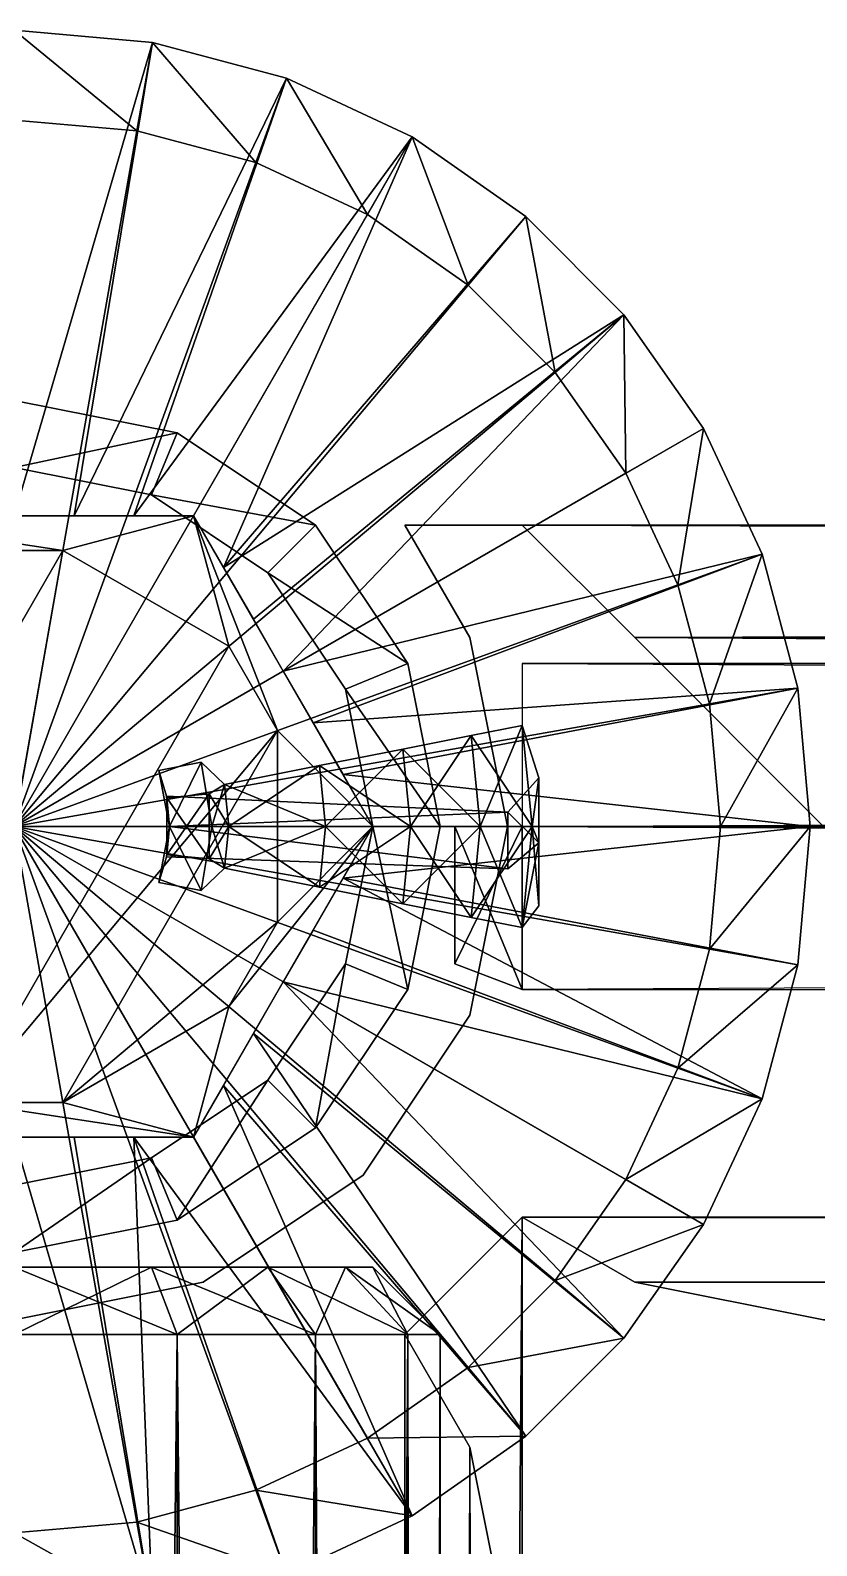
# Model space of a CAD drawing. Header units: centimetres. Extents: x -66.3 to 12.3, y -19.3 to 19.3.
# Drawn here: x -64.481 to -62.727, y 15.896 to 19.275 of the extents above; entities that cross this region are included whole.
import ezdxf

# ---------------------------------------------------------------- set-up
doc = ezdxf.new("R2010")
doc.units = ezdxf.units.CM
for name, color, linetype, true_color in [('chrom', 9, 'Continuous', 0xbebebe), ('plastik schwarz', 250, 'Continuous', 0x282828), ('reinweiss', 254, 'Continuous', 0xdddddd)]:
    doc.layers.add(name, color=color, linetype=linetype, true_color=true_color)

# ---------------------------------------------------------------- blocks, each defined once
blk = doc.blocks.new('GeometrySelector_19HIY996')
at = {"layer": 'plastik schwarz'}
for points in [[(0, 0.69282, 1.1), (0, 1.775, 0.6000000000000001), (-0.308226, 1.74803, 0.6000000000000001)], [(0, 1.775, 0.2), (0, 1.575), (-0.308226, 1.74803, 0.2)], [(-0.607086, 1.66795, 0.6000000000000001), (-0.266667, 0.69282, 1.1), (-0.308226, 1.74803, 0.6000000000000001)], [(-0.308226, 1.74803, 0.2), (-0.273496, 1.55107), (-0.607086, 1.66795, 0.2)], [(0, 0.69282, 1.1), (-0.308226, 1.74803, 0.6000000000000001), (-0.133333, 0.69282, 1.1)], [(-0.266667, 0.69282, 1.1), (-0.133333, 0.69282, 1.1), (-0.308226, 1.74803, 0.6000000000000001)], [(0, 1.575), (-0.273496, 1.55107), (-0.308226, 1.74803, 0.2)], [(-0.266667, 0.69282, 1.1), (-0.607086, 1.66795, 0.6000000000000001), (-0.8875, 1.5372, 0.6000000000000001)], [(-0.607086, 1.66795, 0.2), (-0.538682, 1.48002), (-0.8875, 1.5372, 0.2)], [(-0.607086, 1.66795, 0.6000000000000001), (-0.607086, 1.66795, 0.2), (-0.8875, 1.5372, 0.2)], [(-0.607086, 1.66795, 0.6000000000000001), (-0.8875, 1.5372, 0.2), (-0.8875, 1.5372, 0.6000000000000001)], [(-0.273496, 1.55107), (-0.538682, 1.48002), (-0.607086, 1.66795, 0.2)], [(0, 8.74228e-08), (-0.273496, 1.55107), (0, 1.575)], [(-0.466667, 0.57735, 1.1), (-0.8875, 1.5372, 0.6000000000000001), (-1.14095, 1.35973, 0.6000000000000001)], [(-0.8875, 1.5372, 0.2), (-0.7875, 1.36399), (-1.14095, 1.35973, 0.2)], [(-0.8875, 1.5372, 0.6000000000000001), (-0.8875, 1.5372, 0.2), (-1.14095, 1.35973, 0.2)], [(-0.8875, 1.5372, 0.6000000000000001), (-1.14095, 1.35973, 0.2), (-1.14095, 1.35973, 0.6000000000000001)], [(-0.466667, 0.57735, 1.1), (-0.4, 0.69282, 1.1), (-0.8875, 1.5372, 0.6000000000000001)], [(-0.266667, 0.69282, 1.1), (-0.8875, 1.5372, 0.6000000000000001), (-0.4, 0.69282, 1.1)], [(-0.538682, 1.48002), (-0.7875, 1.36399), (-0.8875, 1.5372, 0.2)], [(0, 8.74228e-08), (-0.538682, 1.48002), (-0.273496, 1.55107)], [(0, 8.74228e-08), (-0.7875, 1.36399), (-0.538682, 1.48002)], [(-0.533333, 0.46188, 1.1), (-1.14095, 1.35973, 0.6000000000000001), (-1.35973, 1.14095, 0.6000000000000001)], [(-1.14095, 1.35973, 0.2), (-1.01239, 1.20652), (-1.35973, 1.14095, 0.2)], [(-1.14095, 1.35973, 0.6000000000000001), (-1.14095, 1.35973, 0.2), (-1.35973, 1.14095, 0.2)], [(-1.14095, 1.35973, 0.6000000000000001), (-1.35973, 1.14095, 0.2), (-1.35973, 1.14095, 0.6000000000000001)], [(-0.7875, 1.36399), (-1.01239, 1.20652), (-1.14095, 1.35973, 0.2)], [(-0.533333, 0.46188, 1.1), (-0.466667, 0.57735, 1.1), (-1.14095, 1.35973, 0.6000000000000001)], [(0, 8.74228e-08), (-1.01239, 1.20652), (-0.7875, 1.36399)], [(-1.01239, 1.20652), (-1.20652, 1.01239), (-1.35973, 1.14095, 0.2)], [(0, 8.74228e-08), (-1.20652, 1.01239), (-1.01239, 1.20652)], [(-0.6, 0.34641, 1.1), (-1.35973, 1.14095, 0.6000000000000001), (-1.53719, 0.8875, 0.6000000000000001)], [(-1.35973, 1.14095, 0.2), (-1.20652, 1.01239), (-1.53719, 0.8875, 0.2)], [(-1.35973, 1.14095, 0.6000000000000001), (-1.35973, 1.14095, 0.2), (-1.53719, 0.8875, 0.2)], [(-1.35973, 1.14095, 0.6000000000000001), (-1.53719, 0.8875, 0.2), (-1.53719, 0.8875, 0.6000000000000001)], [(-0.6, 0.34641, 1.1), (-0.533333, 0.46188, 1.1), (-1.35973, 1.14095, 0.6000000000000001)], [(-1.20652, 1.01239), (-1.36399, 0.7875), (-1.53719, 0.8875, 0.2)], [(0, 8.74228e-08), (-1.36399, 0.7875), (-1.20652, 1.01239)], [(-0.6, 0.34641, 1.1), (-1.53719, 0.8875, 0.6000000000000001), (-1.66795, 0.607086, 0.6000000000000001)], [(-1.53719, 0.8875, 0.2), (-1.36399, 0.7875), (-1.66795, 0.607086, 0.2)], [(-1.53719, 0.8875, 0.6000000000000001), (-1.53719, 0.8875, 0.2), (-1.66795, 0.607086, 0.2)], [(-1.53719, 0.8875, 0.6000000000000001), (-1.66795, 0.607086, 0.2), (-1.66795, 0.607086, 0.6000000000000001)], [(-1.36399, 0.7875), (-1.48002, 0.538682), (-1.66795, 0.607086, 0.2)], [(0, 8.74228e-08), (-1.48002, 0.538682), (-1.36399, 0.7875)], [(-0.4, 0.69282, 1.75), (-0.4, 0.69282, 1.1), (-0.8, 3.93403e-08, 1.1)], [(-0.4, 0.69282, 1.75), (-0.8, 3.93403e-08, 1.1), (-0.8, 1.09278e-08, 1.75)], [(-0.478778, 0.401742, 2.0000000175607), (-0.4, 0.69282, 1.75), (-0.8, 1.09278e-08, 1.75)], [(-0.478778, 0.401742, 2.0000000175607), (-0.10853, 0.615505, 2.0000000269046), (-0.4, 0.69282, 1.75)], [(0.4, 0.69282, 1.75), (0.4, 0.69282, 1.1), (-0.4, 0.69282, 1.1)], [(0.4, 0.69282, 1.75), (-0.4, 0.69282, 1.1), (-0.4, 0.69282, 1.75)], [(0.10853, 0.615505, 2.0000000269046), (0.4, 0.69282, 1.75), (-0.4, 0.69282, 1.75)], [(0.10853, 0.615505, 2.0000000269046), (-0.4, 0.69282, 1.75), (-0.10853, 0.615505, 2.0000000269046)], [(-0.587308, -0.213763, 1.99999999065612), (-0.478778, -0.401742, 1.9999999824393), (0.10853, 0.615505, 2.0000000269046)], [(-0.10853, 0.615505, 2.0000000269046), (-0.587308, -0.213763, 1.99999999065612), (0.10853, 0.615505, 2.0000000269046)], [(-0.587308, 0.213763, 2.00000000934388), (-0.587308, -0.213763, 1.99999999065612), (-0.10853, 0.615505, 2.0000000269046)], [(-0.478778, 0.401742, 2.0000000175607), (-0.587308, 0.213763, 2.00000000934388), (-0.10853, 0.615505, 2.0000000269046)], [(0.10853, 0.615505, 2.0000000269046), (-0.478778, -0.401742, 1.9999999824393), (-0.10853, -0.615505, 1.9999999730954)], [(0.10853, 0.615505, 2.0000000269046), (-0.10853, -0.615505, 1.9999999730954), (0.478778, 0.401742, 2.0000000175607)], [(-1.74803, 0.308226, 0.6000000000000001), (-0.733333, 0.11547, 1.1), (-1.66795, 0.607086, 0.6000000000000001)], [(-1.66795, 0.607086, 0.2), (-1.48002, 0.538682), (-1.74803, 0.308226, 0.2)], [(-1.66795, 0.607086, 0.6000000000000001), (-1.66795, 0.607086, 0.2), (-1.74803, 0.308226, 0.2)], [(-1.66795, 0.607086, 0.6000000000000001), (-1.74803, 0.308226, 0.2), (-1.74803, 0.308226, 0.6000000000000001)], [(-0.6, 0.34641, 1.1), (-1.66795, 0.607086, 0.6000000000000001), (-0.666667, 0.23094, 1.1)], [(-0.733333, 0.11547, 1.1), (-0.666667, 0.23094, 1.1), (-1.66795, 0.607086, 0.6000000000000001)], [(-1.48002, 0.538682), (-1.55107, 0.273496), (-1.74803, 0.308226, 0.2)], [(0, 8.74228e-08), (-1.55107, 0.273496), (-1.48002, 0.538682)], [(-0.478778, 0.401742, 2.0000000175607), (-0.8, 1.09278e-08, 1.75), (-0.587308, 0.213763, 2.00000000934388)], [(0.478778, 0.401742, 2.0000000175607), (-0.10853, -0.615505, 1.9999999730954), (0.10853, -0.615505, 1.9999999730954)], [(-0.733333, 0.11547, 1.1), (-1.74803, 0.308226, 0.6000000000000001), (-1.775, 6.11959e-08, 0.6000000000000001)], [(-1.74803, 0.308226, 0.2), (-1.55107, 0.273496), (-1.775, 7.86805e-08, 0.2)], [(-1.74803, 0.308226, 0.6000000000000001), (-1.74803, 0.308226, 0.2), (-1.775, 7.86805e-08, 0.2)], [(-1.74803, 0.308226, 0.6000000000000001), (-1.775, 7.86805e-08, 0.2), (-1.775, 6.11959e-08, 0.6000000000000001)], [(-1.55107, 0.273496), (-1.575, 8.74228e-08), (-1.775, 7.86805e-08, 0.2)], [(0, 8.74228e-08), (-1.575, 8.74228e-08), (-1.55107, 0.273496)], [(-0.587308, -0.213763, 1.99999999065612), (-0.587308, 0.213763, 2.00000000934388), (-0.8, 1.09278e-08, 1.75)], [(-0.733333, 0.11547, 1.1), (-1.775, 6.11959e-08, 0.6000000000000001), (-0.8, 3.93403e-08, 1.1)], [(-1.775, 7.86805e-08, 0.2), (-1.575, 8.74228e-08), (-1.74803, -0.308226, 0.2)], [(-1.775, 6.11959e-08, 0.6000000000000001), (-1.775, 7.86805e-08, 0.2), (-1.74803, -0.308226, 0.2)], [(-0.733333, -0.11547, 1.1), (-0.8, 3.93403e-08, 1.1), (-1.775, 6.11959e-08, 0.6000000000000001)], [(-0.733333, -0.11547, 1.1), (-1.775, 6.11959e-08, 0.6000000000000001), (-1.74803, -0.308226, 0.6000000000000001)], [(-1.775, 6.11959e-08, 0.6000000000000001), (-1.74803, -0.308226, 0.2), (-1.74803, -0.308226, 0.6000000000000001)], [(-1.575, 8.74228e-08), (-1.55107, -0.273496), (-1.74803, -0.308226, 0.2)], [(0, 8.74228e-08), (-1.55107, -0.273496), (-1.575, 8.74228e-08)], [(0, 8.74228e-08), (-1.48002, -0.538682), (-1.55107, -0.273496)], [(0, 8.74228e-08), (-1.36399, -0.7875), (-1.48002, -0.538682)], [(0, 8.74228e-08), (-1.20652, -1.01239), (-1.36399, -0.7875)], [(0, 8.74228e-08), (-1.01239, -1.20652), (-1.20652, -1.01239)], [(0, 8.74228e-08), (-0.7875, -1.36399), (-1.01239, -1.20652)], [(-0.8, 1.09278e-08, 1.75), (-0.8, 3.93403e-08, 1.1), (-0.4, -0.69282, 1.1)], [(-0.587308, -0.213763, 1.99999999065612), (-0.8, 1.09278e-08, 1.75), (-0.4, -0.69282, 1.75)], [(-0.8, 1.09278e-08, 1.75), (-0.4, -0.69282, 1.1), (-0.4, -0.69282, 1.75)], [(0, 8.74228e-08), (-0.538682, -1.48002), (-0.7875, -1.36399)], [(0, 8.74228e-08), (-0.273496, -1.55107), (-0.538682, -1.48002)], [(0, 8.74228e-08), (0, -1.575), (-0.273496, -1.55107)], [(-0.666667, -0.23094, 1.1), (-0.733333, -0.11547, 1.1), (-1.74803, -0.308226, 0.6000000000000001)], [(-0.666667, -0.23094, 1.1), (-1.74803, -0.308226, 0.6000000000000001), (-1.66795, -0.607086, 0.6000000000000001)], [(-0.6, -0.34641, 1.1), (-0.666667, -0.23094, 1.1), (-1.66795, -0.607086, 0.6000000000000001)], [(-0.587308, -0.213763, 1.99999999065612), (-0.4, -0.69282, 1.75), (-0.478778, -0.401742, 1.9999999824393)], [(-1.74803, -0.308226, 0.2), (-1.55107, -0.273496), (-1.66795, -0.607086, 0.2)], [(-1.55107, -0.273496), (-1.48002, -0.538682), (-1.66795, -0.607086, 0.2)], [(-1.74803, -0.308226, 0.6000000000000001), (-1.74803, -0.308226, 0.2), (-1.66795, -0.607086, 0.2)], [(-1.74803, -0.308226, 0.6000000000000001), (-1.66795, -0.607086, 0.2), (-1.66795, -0.607086, 0.6000000000000001)], [(-0.6, -0.34641, 1.1), (-1.66795, -0.607086, 0.6000000000000001), (-1.53719, -0.8875, 0.6000000000000001)], [(-0.6, -0.34641, 1.1), (-1.53719, -0.8875, 0.6000000000000001), (-1.35973, -1.14095, 0.6000000000000001)], [(-0.6, -0.34641, 1.1), (-1.35973, -1.14095, 0.6000000000000001), (-0.533333, -0.46188, 1.1)], [(-0.10853, -0.615505, 1.9999999730954), (-0.478778, -0.401742, 1.9999999824393), (-0.4, -0.69282, 1.75)], [(-0.466667, -0.57735, 1.1), (-0.533333, -0.46188, 1.1), (-1.35973, -1.14095, 0.6000000000000001)], [(-1.66795, -0.607086, 0.2), (-1.48002, -0.538682), (-1.53719, -0.8875, 0.2)], [(-1.48002, -0.538682), (-1.36399, -0.7875), (-1.53719, -0.8875, 0.2)], [(-1.66795, -0.607086, 0.6000000000000001), (-1.66795, -0.607086, 0.2), (-1.53719, -0.8875, 0.2)], [(-1.66795, -0.607086, 0.6000000000000001), (-1.53719, -0.8875, 0.2), (-1.53719, -0.8875, 0.6000000000000001)], [(-1.14095, -1.35973, 0.6000000000000001), (-0.466667, -0.57735, 1.1), (-1.35973, -1.14095, 0.6000000000000001)], [(-0.466667, -0.57735, 1.1), (-1.14095, -1.35973, 0.6000000000000001), (-0.8875, -1.53719, 0.6000000000000001)], [(-0.466667, -0.57735, 1.1), (-0.8875, -1.53719, 0.6000000000000001), (-0.4, -0.69282, 1.1)], [(-0.10853, -0.615505, 1.9999999730954), (-0.4, -0.69282, 1.75), (0.4, -0.69282, 1.75)], [(-0.10853, -0.615505, 1.9999999730954), (0.4, -0.69282, 1.75), (0.10853, -0.615505, 1.9999999730954)], [(-0.266667, -0.69282, 1.1), (-0.4, -0.69282, 1.1), (-0.8875, -1.53719, 0.6000000000000001)], [(-0.266667, -0.69282, 1.1), (-0.8875, -1.53719, 0.6000000000000001), (-0.607086, -1.66795, 0.6000000000000001)], [(-0.133333, -0.69282, 1.1), (-0.266667, -0.69282, 1.1), (-0.607086, -1.66795, 0.6000000000000001)], [(-0.133333, -0.69282, 1.1), (-0.607086, -1.66795, 0.6000000000000001), (-0.308226, -1.74803, 0.6000000000000001)], [(-0.4, -0.69282, 1.75), (-0.4, -0.69282, 1.1), (0.4, -0.69282, 1.1)], [(-0.4, -0.69282, 1.75), (0.4, -0.69282, 1.1), (0.4, -0.69282, 1.75)], [(0, -0.69282, 1.1), (-0.133333, -0.69282, 1.1), (-0.308226, -1.74803, 0.6000000000000001)], [(0, -0.69282, 1.1), (-0.308226, -1.74803, 0.6000000000000001), (0, -1.775, 0.6000000000000001)], [(-1.53719, -0.8875, 0.2), (-1.36399, -0.7875), (-1.35973, -1.14095, 0.2)], [(-1.36399, -0.7875), (-1.20652, -1.01239), (-1.35973, -1.14095, 0.2)], [(-1.53719, -0.8875, 0.6000000000000001), (-1.53719, -0.8875, 0.2), (-1.35973, -1.14095, 0.2)], [(-1.53719, -0.8875, 0.6000000000000001), (-1.35973, -1.14095, 0.2), (-1.35973, -1.14095, 0.6000000000000001)], [(-1.35973, -1.14095, 0.2), (-1.20652, -1.01239), (-1.14095, -1.35973, 0.2)], [(-1.20652, -1.01239), (-1.01239, -1.20652), (-1.14095, -1.35973, 0.2)], [(-1.35973, -1.14095, 0.6000000000000001), (-1.35973, -1.14095, 0.2), (-1.14095, -1.35973, 0.2)], [(-1.35973, -1.14095, 0.6000000000000001), (-1.14095, -1.35973, 0.2), (-1.14095, -1.35973, 0.6000000000000001)], [(-1.14095, -1.35973, 0.2), (-1.01239, -1.20652), (-0.8875, -1.53719, 0.2)], [(-1.01239, -1.20652), (-0.7875, -1.36399), (-0.8875, -1.53719, 0.2)], [(-1.14095, -1.35973, 0.6000000000000001), (-1.14095, -1.35973, 0.2), (-0.8875, -1.53719, 0.2)], [(-1.14095, -1.35973, 0.6000000000000001), (-0.8875, -1.53719, 0.2), (-0.8875, -1.53719, 0.6000000000000001)], [(-0.8875, -1.53719, 0.2), (-0.7875, -1.36399), (-0.607086, -1.66795, 0.2)], [(-0.7875, -1.36399), (-0.538682, -1.48002), (-0.607086, -1.66795, 0.2)], [(-0.607086, -1.66795, 0.2), (-0.538682, -1.48002), (-0.308226, -1.74803, 0.2)], [(-0.538682, -1.48002), (-0.273496, -1.55107), (-0.308226, -1.74803, 0.2)], [(-0.8875, -1.53719, 0.6000000000000001), (-0.8875, -1.53719, 0.2), (-0.607086, -1.66795, 0.2)], [(-0.8875, -1.53719, 0.6000000000000001), (-0.607086, -1.66795, 0.2), (-0.607086, -1.66795, 0.6000000000000001)], [(-0.308226, -1.74803, 0.2), (-0.273496, -1.55107), (0, -1.775, 0.2)], [(-0.273496, -1.55107), (0, -1.575), (0, -1.775, 0.2)], [(-0.607086, -1.66795, 0.6000000000000001), (-0.607086, -1.66795, 0.2), (-0.308226, -1.74803, 0.2)], [(-0.607086, -1.66795, 0.6000000000000001), (-0.308226, -1.74803, 0.2), (-0.308226, -1.74803, 0.6000000000000001)], [(-0.308226, -1.74803, 0.6000000000000001), (-0.308226, -1.74803, 0.2), (0, -1.775, 0.2)], [(-0.308226, -1.74803, 0.6000000000000001), (0, -1.775, 0.2), (0, -1.775, 0.6000000000000001)]]:
    blk.add_3dface(points, dxfattribs=at)
blk = doc.blocks.new('hallerfuss_19HIY991')
blk.add_blockref('GeometrySelector_19HIY996', (0, 0))
blk = doc.blocks.new('blech350_750_19HIY99')
at = {"layer": 'reinweiss'}
for points in [[(-36.6289, -16.367, 0.67175), (-36.367, -16.6289, 0.67175), (-36.367, 16.6289, 0.671752)], [(-36.6289, -16.367, 0.67175), (-36.367, 16.6289, 0.671752), (-36.6289, 16.367, 0.671752)], [(-36.367, 16.6289, 0.671752), (-36.367, -16.6289, 0.67175), (-36.6289, -16.367, 0.67175)], [(-36.6289, 16.367, 0.671752), (-36.367, 16.6289, 0.671752), (-36.6289, -16.367, 0.67175)], [(-36.367, 16.6289, 0.671752), (36.367, 16.6289, 0.671752), (36.1162, 16.4837, 0.420953)], [(-36.367, 16.6289, 0.671752), (36.1162, 16.4837, 0.420953), (-36.1162, 16.4837, 0.420953)], [(-36.367, -16.6289, 0.67175), (36.367, -16.6289, 0.67175), (36.367, 16.6289, 0.671752)], [(-36.367, 16.6289, 0.671752), (-36.367, -16.6289, 0.67175), (36.367, 16.6289, 0.671752)], [(36.1162, 16.4837, 0.420953), (36.367, 16.6289, 0.671752), (-36.367, 16.6289, 0.671752)], [(-36.1162, 16.4837, 0.420953), (36.1162, 16.4837, 0.420953), (-36.367, 16.6289, 0.671752)], [(36.367, 16.6289, 0.671752), (36.367, -16.6289, 0.67175), (-36.367, -16.6289, 0.67175)], [(36.367, 16.6289, 0.671752), (-36.367, -16.6289, 0.67175), (-36.367, 16.6289, 0.671752)], [(-35.6953, 16.4, 7.16867e-07), (-36.1162, 16.4837, 0.420953), (36.1162, 16.4837, 0.420953)], [(36.1162, 16.4837, 0.420953), (-36.1162, 16.4837, 0.420953), (-35.6953, 16.4, 7.16867e-07)], [(-36.4837, 16.1162, 0.420953), (-36.6289, -16.367, 0.67175), (-36.6289, 16.367, 0.671752)], [(-36.6289, 16.367, 0.671752), (-36.6289, -16.367, 0.67175), (-36.4837, 16.1162, 0.420953)], [(-36.4837, 16.1162, 0.420953), (-36.4837, -16.1162, 0.420951), (-36.6289, -16.367, 0.67175)], [(-36.6289, -16.367, 0.67175), (-36.4837, -16.1162, 0.420951), (-36.4837, 16.1162, 0.420953)], [(-36.4837, 16.1162, 0.420953), (-36.4, 15.6953, 6.86063e-07), (-36.4, -15.6953, -6.86063e-07)], [(-36.4837, -16.1162, 0.420951), (-36.4837, 16.1162, 0.420953), (-36.4, -15.6953, -6.86063e-07)], [(-36.4, -15.6953, -6.86063e-07), (-36.4, 15.6953, 6.86063e-07), (-36.4837, 16.1162, 0.420953)], [(-36.4, -15.6953, -6.86063e-07), (-36.4837, 16.1162, 0.420953), (-36.4837, -16.1162, 0.420951)]]:
    blk.add_3dface(points, dxfattribs=at)
blk = doc.blocks.new('blech350_750_19HIY991')
at = {"layer": 'reinweiss'}
for points in [[(-36.6289, -16.367, 0.67175), (-36.367, -16.6289, 0.67175), (-36.367, 16.6289, 0.671752)], [(-36.6289, -16.367, 0.67175), (-36.367, 16.6289, 0.671752), (-36.6289, 16.367, 0.671752)], [(-36.367, 16.6289, 0.671752), (-36.367, -16.6289, 0.67175), (-36.6289, -16.367, 0.67175)], [(-36.6289, 16.367, 0.671752), (-36.367, 16.6289, 0.671752), (-36.6289, -16.367, 0.67175)], [(-36.367, 16.6289, 0.671752), (36.367, 16.6289, 0.671752), (36.1162, 16.4837, 0.420953)], [(-36.367, 16.6289, 0.671752), (36.1162, 16.4837, 0.420953), (-36.1162, 16.4837, 0.420953)], [(-36.367, -16.6289, 0.67175), (36.367, -16.6289, 0.67175), (36.367, 16.6289, 0.671752)], [(-36.367, 16.6289, 0.671752), (-36.367, -16.6289, 0.67175), (36.367, 16.6289, 0.671752)], [(36.1162, 16.4837, 0.420953), (36.367, 16.6289, 0.671752), (-36.367, 16.6289, 0.671752)], [(-36.1162, 16.4837, 0.420953), (36.1162, 16.4837, 0.420953), (-36.367, 16.6289, 0.671752)], [(36.367, 16.6289, 0.671752), (36.367, -16.6289, 0.67175), (-36.367, -16.6289, 0.67175)], [(36.367, 16.6289, 0.671752), (-36.367, -16.6289, 0.67175), (-36.367, 16.6289, 0.671752)], [(-35.6953, 16.4, 7.16867e-07), (-36.1162, 16.4837, 0.420953), (36.1162, 16.4837, 0.420953)], [(36.1162, 16.4837, 0.420953), (-36.1162, 16.4837, 0.420953), (-35.6953, 16.4, 7.16867e-07)], [(-36.4837, 16.1162, 0.420953), (-36.6289, -16.367, 0.67175), (-36.6289, 16.367, 0.671752)], [(-36.6289, 16.367, 0.671752), (-36.6289, -16.367, 0.67175), (-36.4837, 16.1162, 0.420953)], [(-36.4837, 16.1162, 0.420953), (-36.4837, -16.1162, 0.420951), (-36.6289, -16.367, 0.67175)], [(-36.6289, -16.367, 0.67175), (-36.4837, -16.1162, 0.420951), (-36.4837, 16.1162, 0.420953)], [(-36.4837, 16.1162, 0.420953), (-36.4, 15.6953, 6.86063e-07), (-36.4, -15.6953, -6.86063e-07)], [(-36.4837, -16.1162, 0.420951), (-36.4837, 16.1162, 0.420953), (-36.4, -15.6953, -6.86063e-07)], [(-36.4, -15.6953, -6.86063e-07), (-36.4, 15.6953, 6.86063e-07), (-36.4837, 16.1162, 0.420953)], [(-36.4, -15.6953, -6.86063e-07), (-36.4837, 16.1162, 0.420953), (-36.4837, -16.1162, 0.420951)]]:
    blk.add_3dface(points, dxfattribs=at)
blk = doc.blocks.new('blech350_350_19HIY991')
at = {"layer": 'reinweiss'}
for points in [[(-16.4837, 15.2743, -0.420951), (-16.4, -15.6953, -6.86063e-07), (-16.4, 15.6953, 6.86063e-07)], [(-16.4, 15.6953, 6.86063e-07), (-16.4, -15.6953, -6.86063e-07), (-16.4837, 15.2743, -0.420951)], [(-16.4837, 15.2743, -0.420951), (-16.7222, 14.9175, -0.777816), (-16.7222, -14.9175, -0.777818)], [(-16.4837, -15.2743, -0.420953), (-16.4837, 15.2743, -0.420951), (-16.7222, -14.9175, -0.777818)], [(-16.7222, -14.9175, -0.777818), (-16.7222, 14.9175, -0.777816), (-16.4837, 15.2743, -0.420951)], [(-16.7222, -14.9175, -0.777818), (-16.4837, 15.2743, -0.420951), (-16.4837, -15.2743, -0.420953)], [(-16.4837, 15.2743, -0.420951), (-16.4837, -15.2743, -0.420953), (-16.4, -15.6953, -6.86063e-07)], [(-16.4, -15.6953, -6.86063e-07), (-16.4837, -15.2743, -0.420953), (-16.4837, 15.2743, -0.420951)]]:
    blk.add_3dface(points, dxfattribs=at)
blk = doc.blocks.new('GeometrySelector_19HIY9912')
for points in [[(-0.95, 16.367, -1.99154e-07), (-0.877686, 16.367, 0.363549), (-0.739104, 16.517, 0.306147)], [(-0.8, 16.517, -2.00979e-07), (-0.95, 16.367, -1.99154e-07), (-0.739104, 16.517, 0.306147)], [(-0.877686, 16.367, -0.363549), (-0.95, 16.367, -1.99154e-07), (-0.8, 16.517, -2.00979e-07)], [(-0.877686, 16.367, 0.363549), (-0.671751, 16.367, 0.671751), (-0.565685, 16.517, 0.565685)], [(-0.739104, 16.517, 0.306147), (-0.877686, 16.367, 0.363549), (-0.565685, 16.517, 0.565685)], [(-0.739104, 16.517, -0.306147), (-0.877686, 16.367, -0.363549), (-0.8, 16.517, -2.00979e-07)], [(-0.671751, 16.367, -0.671751), (-0.877686, 16.367, -0.363549), (-0.739104, 16.517, -0.306147)], [(-0.565685, 16.517, -0.565685), (-0.671751, 16.367, -0.671751), (-0.739104, 16.517, -0.306147)], [(-0.671751, 16.367, 0.671751), (-0.363549, 16.367, 0.877686), (-0.306147, 16.517, 0.739104)], [(-0.565685, 16.517, 0.565685), (-0.671751, 16.367, 0.671751), (-0.306147, 16.517, 0.739104)], [(-0.363549, 16.367, -0.877686), (-0.671751, 16.367, -0.671751), (-0.565685, 16.517, -0.565685)], [(-0.306147, 16.517, -0.739104), (-0.363549, 16.367, -0.877686), (-0.565685, 16.517, -0.565685)], [(-0.363549, 16.367, 0.877686), (0, 16.367, 0.95), (0, 16.517, 0.8)], [(-0.306147, 16.517, 0.739104), (-0.363549, 16.367, 0.877686), (0, 16.517, 0.8)], [(0, 16.367, -0.95), (-0.363549, 16.367, -0.877686), (-0.306147, 16.517, -0.739104)], [(0, 16.517, -0.8), (0, 16.367, -0.95), (-0.306147, 16.517, -0.739104)], [(0.363549, 16.367, -0.877686), (0, 16.367, -0.95), (0, 16.517, -0.8)], [(0.306147, 16.517, -0.739104), (0.363549, 16.367, -0.877686), (0, 16.517, -0.8)], [(0, 16.367, 0.95), (0.363549, 16.367, 0.877686), (0.306147, 16.517, 0.739104)], [(0, 16.517, 0.8), (0, 16.367, 0.95), (0.306147, 16.517, 0.739104)], [(0.671751, 16.367, -0.671751), (0.363549, 16.367, -0.877686), (0.306147, 16.517, -0.739104)], [(0.565685, 16.517, -0.565685), (0.671751, 16.367, -0.671751), (0.306147, 16.517, -0.739104)], [(0.306147, 16.517, 0.739104), (0.363549, 16.367, 0.877686), (0.565685, 16.517, 0.565685)], [(0.363549, 16.367, 0.877686), (0.671751, 16.367, 0.671751), (0.565685, 16.517, 0.565685)], [(0.877686, 16.367, -0.363549), (0.671751, 16.367, -0.671751), (0.565685, 16.517, -0.565685)], [(0.739104, 16.517, -0.306147), (0.877686, 16.367, -0.363549), (0.565685, 16.517, -0.565685)], [(0.565685, 16.517, 0.565685), (0.671751, 16.367, 0.671751), (0.739104, 16.517, 0.306147)], [(0.671751, 16.367, 0.671751), (0.877686, 16.367, 0.363549), (0.739104, 16.517, 0.306147)], [(0.95, 16.367, -1.99154e-07), (0.877686, 16.367, -0.363549), (0.739104, 16.517, -0.306147)], [(0.8, 16.517, -2.00979e-07), (0.95, 16.367, -1.99154e-07), (0.739104, 16.517, -0.306147)], [(0.739104, 16.517, 0.306147), (0.877686, 16.367, 0.363549), (0.8, 16.517, -2.00979e-07)], [(0.877686, 16.367, 0.363549), (0.95, 16.367, -1.99154e-07), (0.8, 16.517, -2.00979e-07)], [(-0.877686, 16.367, 0.363549), (-0.95, 16.367, -1.99154e-07), (-0.95, -16.367, 1.99154e-07)], [(-0.877686, 16.367, 0.363549), (-0.95, -16.367, 1.99154e-07), (-0.877686, -16.367, 0.363549)], [(-0.95, 16.367, -1.99154e-07), (-0.877686, 16.367, -0.363549), (-0.877686, -16.367, -0.363549)], [(-0.95, 16.367, -1.99154e-07), (-0.877686, -16.367, -0.363549), (-0.95, -16.367, 1.99154e-07)], [(-0.671751, 16.367, 0.671751), (-0.877686, 16.367, 0.363549), (-0.877686, -16.367, 0.363549)], [(-0.671751, 16.367, 0.671751), (-0.877686, -16.367, 0.363549), (-0.671751, -16.367, 0.671751)], [(-0.877686, 16.367, -0.363549), (-0.671751, 16.367, -0.671751), (-0.671751, -16.367, -0.671751)], [(-0.877686, 16.367, -0.363549), (-0.671751, -16.367, -0.671751), (-0.877686, -16.367, -0.363549)], [(-0.363549, 16.367, 0.877686), (-0.671751, 16.367, 0.671751), (-0.671751, -16.367, 0.671751)], [(-0.363549, 16.367, 0.877686), (-0.671751, -16.367, 0.671751), (-0.363549, -16.367, 0.877686)], [(-0.671751, 16.367, -0.671751), (-0.363549, 16.367, -0.877686), (-0.363549, -16.367, -0.877686)], [(-0.671751, 16.367, -0.671751), (-0.363549, -16.367, -0.877686), (-0.671751, -16.367, -0.671751)], [(0, 16.367, 0.95), (-0.363549, 16.367, 0.877686), (-0.363549, -16.367, 0.877686)], [(0, 16.367, 0.95), (-0.363549, -16.367, 0.877686), (0, -16.367, 0.95)], [(-0.363549, 16.367, -0.877686), (0, 16.367, -0.95), (0, -16.367, -0.95)], [(-0.363549, 16.367, -0.877686), (0, -16.367, -0.95), (-0.363549, -16.367, -0.877686)], [(0, 16.367, -0.95), (0.363549, 16.367, -0.877686), (0.363549, -16.367, -0.877686)], [(0, 16.367, -0.95), (0.363549, -16.367, -0.877686), (0, -16.367, -0.95)], [(0.363549, 16.367, 0.877686), (0, 16.367, 0.95), (0, -16.367, 0.95)], [(0.363549, 16.367, 0.877686), (0, -16.367, 0.95), (0.363549, -16.367, 0.877686)], [(0.363549, 16.367, -0.877686), (0.671751, 16.367, -0.671751), (0.671751, -16.367, -0.671751)], [(0.363549, 16.367, -0.877686), (0.671751, -16.367, -0.671751), (0.363549, -16.367, -0.877686)], [(0.671751, 16.367, 0.671751), (0.363549, 16.367, 0.877686), (0.363549, -16.367, 0.877686)], [(0.671751, 16.367, 0.671751), (0.363549, -16.367, 0.877686), (0.671751, -16.367, 0.671751)], [(0.671751, 16.367, -0.671751), (0.877686, 16.367, -0.363549), (0.877686, -16.367, -0.363549)], [(0.671751, 16.367, -0.671751), (0.877686, -16.367, -0.363549), (0.671751, -16.367, -0.671751)], [(0.877686, 16.367, 0.363549), (0.671751, 16.367, 0.671751), (0.671751, -16.367, 0.671751)], [(0.877686, 16.367, 0.363549), (0.671751, -16.367, 0.671751), (0.877686, -16.367, 0.363549)], [(0.877686, 16.367, -0.363549), (0.95, 16.367, -1.99154e-07), (0.95, -16.367, 1.99154e-07)], [(0.877686, 16.367, -0.363549), (0.95, -16.367, 1.99154e-07), (0.877686, -16.367, -0.363549)], [(0.95, 16.367, -1.99154e-07), (0.877686, 16.367, 0.363549), (0.877686, -16.367, 0.363549)], [(0.95, 16.367, -1.99154e-07), (0.877686, -16.367, 0.363549), (0.95, -16.367, 1.99154e-07)], [(-0.739104, -16.517, 0.306147), (-0.877686, -16.367, 0.363549), (-0.95, -16.367, 1.99154e-07)], [(-0.739104, -16.517, 0.306147), (-0.95, -16.367, 1.99154e-07), (-0.8, -16.517, 2.00979e-07)], [(-0.8, -16.517, 2.00979e-07), (-0.95, -16.367, 1.99154e-07), (-0.877686, -16.367, -0.363549)], [(-0.565685, -16.517, 0.565685), (-0.671751, -16.367, 0.671751), (-0.877686, -16.367, 0.363549)], [(-0.565685, -16.517, 0.565685), (-0.877686, -16.367, 0.363549), (-0.739104, -16.517, 0.306147)], [(-0.8, -16.517, 2.00979e-07), (-0.877686, -16.367, -0.363549), (-0.739104, -16.517, -0.306147)], [(-0.739104, -16.517, -0.306147), (-0.877686, -16.367, -0.363549), (-0.671751, -16.367, -0.671751)], [(-0.739104, -16.517, -0.306147), (-0.671751, -16.367, -0.671751), (-0.565685, -16.517, -0.565685)], [(-0.306147, -16.517, 0.739104), (-0.363549, -16.367, 0.877686), (-0.671751, -16.367, 0.671751)], [(-0.306147, -16.517, 0.739104), (-0.671751, -16.367, 0.671751), (-0.565685, -16.517, 0.565685)], [(-0.565685, -16.517, -0.565685), (-0.671751, -16.367, -0.671751), (-0.363549, -16.367, -0.877686)], [(-0.565685, -16.517, -0.565685), (-0.363549, -16.367, -0.877686), (-0.306147, -16.517, -0.739104)], [(0, -16.517, 0.8), (0, -16.367, 0.95), (-0.363549, -16.367, 0.877686)], [(0, -16.517, 0.8), (-0.363549, -16.367, 0.877686), (-0.306147, -16.517, 0.739104)], [(-0.306147, -16.517, -0.739104), (-0.363549, -16.367, -0.877686), (0, -16.367, -0.95)], [(-0.306147, -16.517, -0.739104), (0, -16.367, -0.95), (0, -16.517, -0.8)], [(0, -16.517, -0.8), (0, -16.367, -0.95), (0.363549, -16.367, -0.877686)], [(0, -16.517, -0.8), (0.363549, -16.367, -0.877686), (0.306147, -16.517, -0.739104)], [(0.306147, -16.517, 0.739104), (0.363549, -16.367, 0.877686), (0, -16.367, 0.95)], [(0.306147, -16.517, 0.739104), (0, -16.367, 0.95), (0, -16.517, 0.8)], [(0.306147, -16.517, -0.739104), (0.363549, -16.367, -0.877686), (0.671751, -16.367, -0.671751)], [(0.306147, -16.517, -0.739104), (0.671751, -16.367, -0.671751), (0.565685, -16.517, -0.565685)], [(0.565685, -16.517, 0.565685), (0.363549, -16.367, 0.877686), (0.306147, -16.517, 0.739104)], [(0.565685, -16.517, 0.565685), (0.671751, -16.367, 0.671751), (0.363549, -16.367, 0.877686)], [(0.565685, -16.517, -0.565685), (0.671751, -16.367, -0.671751), (0.877686, -16.367, -0.363549)], [(0.565685, -16.517, -0.565685), (0.877686, -16.367, -0.363549), (0.739104, -16.517, -0.306147)], [(0.739104, -16.517, 0.306147), (0.671751, -16.367, 0.671751), (0.565685, -16.517, 0.565685)], [(0.739104, -16.517, 0.306147), (0.877686, -16.367, 0.363549), (0.671751, -16.367, 0.671751)], [(0.739104, -16.517, -0.306147), (0.877686, -16.367, -0.363549), (0.95, -16.367, 1.99154e-07)], [(0.739104, -16.517, -0.306147), (0.95, -16.367, 1.99154e-07), (0.8, -16.517, 2.00979e-07)], [(0.8, -16.517, 2.00979e-07), (0.877686, -16.367, 0.363549), (0.739104, -16.517, 0.306147)], [(0.8, -16.517, 2.00979e-07), (0.95, -16.367, 1.99154e-07), (0.877686, -16.367, 0.363549)]]:
    blk.add_3dface(points)
blk = doc.blocks.new('rohr350_19HIY99')
at = {"layer": 'chrom'}
blk.add_blockref('GeometrySelector_19HIY9912', (0, 0), dxfattribs=at)
blk = doc.blocks.new('rohr350_19HIY993')
at = {"layer": 'chrom'}
blk.add_blockref('GeometrySelector_19HIY9912', (0, 0), dxfattribs=at)
blk = doc.blocks.new('blech350_750_19HIY992')
at = {"layer": 'reinweiss'}
for points in [[(-36.6289, -16.367, 0.67175), (-36.367, -16.6289, 0.67175), (-36.367, 16.6289, 0.671752)], [(-36.6289, -16.367, 0.67175), (-36.367, 16.6289, 0.671752), (-36.6289, 16.367, 0.671752)], [(-36.367, 16.6289, 0.671752), (-36.367, -16.6289, 0.67175), (-36.6289, -16.367, 0.67175)], [(-36.6289, 16.367, 0.671752), (-36.367, 16.6289, 0.671752), (-36.6289, -16.367, 0.67175)], [(-36.367, 16.6289, 0.671752), (36.367, 16.6289, 0.671752), (36.1162, 16.4837, 0.420953)], [(-36.367, 16.6289, 0.671752), (36.1162, 16.4837, 0.420953), (-36.1162, 16.4837, 0.420953)], [(-36.367, -16.6289, 0.67175), (36.367, -16.6289, 0.67175), (36.367, 16.6289, 0.671752)], [(-36.367, 16.6289, 0.671752), (-36.367, -16.6289, 0.67175), (36.367, 16.6289, 0.671752)], [(36.1162, 16.4837, 0.420953), (36.367, 16.6289, 0.671752), (-36.367, 16.6289, 0.671752)], [(-36.1162, 16.4837, 0.420953), (36.1162, 16.4837, 0.420953), (-36.367, 16.6289, 0.671752)], [(36.367, 16.6289, 0.671752), (36.367, -16.6289, 0.67175), (-36.367, -16.6289, 0.67175)], [(36.367, 16.6289, 0.671752), (-36.367, -16.6289, 0.67175), (-36.367, 16.6289, 0.671752)], [(-35.6953, 16.4, 7.16867e-07), (-36.1162, 16.4837, 0.420953), (36.1162, 16.4837, 0.420953)], [(36.1162, 16.4837, 0.420953), (-36.1162, 16.4837, 0.420953), (-35.6953, 16.4, 7.16867e-07)], [(-36.4837, 16.1162, 0.420953), (-36.6289, -16.367, 0.67175), (-36.6289, 16.367, 0.671752)], [(-36.6289, 16.367, 0.671752), (-36.6289, -16.367, 0.67175), (-36.4837, 16.1162, 0.420953)], [(-36.4837, 16.1162, 0.420953), (-36.4837, -16.1162, 0.420951), (-36.6289, -16.367, 0.67175)], [(-36.6289, -16.367, 0.67175), (-36.4837, -16.1162, 0.420951), (-36.4837, 16.1162, 0.420953)], [(-36.4837, 16.1162, 0.420953), (-36.4, 15.6953, 6.86063e-07), (-36.4, -15.6953, -6.86063e-07)], [(-36.4837, -16.1162, 0.420951), (-36.4837, 16.1162, 0.420953), (-36.4, -15.6953, -6.86063e-07)], [(-36.4, -15.6953, -6.86063e-07), (-36.4, 15.6953, 6.86063e-07), (-36.4837, 16.1162, 0.420953)], [(-36.4, -15.6953, -6.86063e-07), (-36.4837, 16.1162, 0.420953), (-36.4837, -16.1162, 0.420951)], [(-36.4837, 15.2743, -0.420951), (-36.4, -15.6953, -6.86063e-07), (-36.4, 15.6953, 6.86063e-07)], [(-36.4, 15.6953, 6.86063e-07), (-36.4, -15.6953, -6.86063e-07), (-36.4837, 15.2743, -0.420951)], [(-36.4837, 15.2743, -0.420951), (-36.7222, 14.9175, -0.777816), (-36.7222, -14.9175, -0.777818)], [(-36.4837, -15.2743, -0.420953), (-36.4837, 15.2743, -0.420951), (-36.7222, -14.9175, -0.777818)], [(-36.7222, -14.9175, -0.777818), (-36.7222, 14.9175, -0.777816), (-36.4837, 15.2743, -0.420951)], [(-36.7222, -14.9175, -0.777818), (-36.4837, 15.2743, -0.420951), (-36.4837, -15.2743, -0.420953)], [(-36.4837, 15.2743, -0.420951), (-36.4837, -15.2743, -0.420953), (-36.4, -15.6953, -6.86063e-07)], [(-36.4, -15.6953, -6.86063e-07), (-36.4837, -15.2743, -0.420953), (-36.4837, 15.2743, -0.420951)], [(35.6953, -16.4, -7.16867e-07), (36.1162, -16.4837, 0.420951), (-36.1162, -16.4837, 0.420951)], [(-35.6953, -16.4, -7.16867e-07), (35.6953, -16.4, -7.16867e-07), (-36.1162, -16.4837, 0.420951)], [(-36.1162, -16.4837, 0.420951), (36.1162, -16.4837, 0.420951), (35.6953, -16.4, -7.16867e-07)], [(-36.1162, -16.4837, 0.420951), (35.6953, -16.4, -7.16867e-07), (-35.6953, -16.4, -7.16867e-07)], [(36.367, -16.6289, 0.67175), (-36.367, -16.6289, 0.67175), (-36.1162, -16.4837, 0.420951)], [(-36.1162, -16.4837, 0.420951), (-36.367, -16.6289, 0.67175), (36.367, -16.6289, 0.67175)], [(36.367, -16.6289, 0.67175), (-36.1162, -16.4837, 0.420951), (36.1162, -16.4837, 0.420951)], [(36.1162, -16.4837, 0.420951), (-36.1162, -16.4837, 0.420951), (36.367, -16.6289, 0.67175)]]:
    blk.add_3dface(points, dxfattribs=at)
blk = doc.blocks.new('GeometrySelector_19HIY9913')
for points in [[(-0.877686, 36.367, 0.363549), (-0.8, 36.517, -4.44338e-07), (-0.95, 36.367, -4.42512e-07)], [(-0.877686, 36.367, 0.363549), (-0.739104, 36.517, 0.306147), (-0.8, 36.517, -4.44338e-07)], [(0.95, 36.367, -4.42512e-07), (0.8, 36.517, -4.44338e-07), (0.739104, 36.517, 0.306147)], [(0.95, 36.367, -4.42512e-07), (0.739104, 36.517, 0.306147), (0.877686, 36.367, 0.363549)], [(-0.877686, -36.367, -0.363549), (-0.95, -36.367, 4.42512e-07), (-0.95, 36.367, -4.42512e-07)], [(-0.95, -36.367, 4.42512e-07), (-0.877686, 36.367, 0.363549), (-0.95, 36.367, -4.42512e-07)], [(0.877686, -36.367, 0.363549), (0.95, -36.367, 4.42512e-07), (0.95, 36.367, -4.42512e-07)], [(0.877686, -36.367, 0.363549), (0.95, 36.367, -4.42512e-07), (0.877686, 36.367, 0.363549)], [(0.95, -36.367, 4.42512e-07), (0.877686, -36.367, -0.363549), (0.877686, 36.367, -0.363549)], [(0.95, -36.367, 4.42512e-07), (0.877686, 36.367, -0.363549), (0.95, 36.367, -4.42512e-07)]]:
    blk.add_3dface(points)
blk = doc.blocks.new('rohr750_19HIY99')
at = {"layer": 'chrom'}
blk.add_blockref('GeometrySelector_19HIY9913', (0, 0), dxfattribs=at)
blk = doc.blocks.new('rohr750_19HIY992')
at = {"layer": 'chrom'}
blk.add_blockref('GeometrySelector_19HIY9913', (0, 0), dxfattribs=at)
blk = doc.blocks.new('GeometrySelector_19HIY9914')
for points in [[(-46.91628, 115.48494, 9.332229999999994), (-47.83543, 115.48494), (-69.44628, 103.9337)], [(-46.91628, 115.48494, 9.332229999999994), (-69.44628, 103.9337), (-68.11189, 103.9337, 13.54829999999999)], [(-47.83543, 115.48494), (-68.11189, 103.9337, -13.54830000000001), (-69.44628, 103.9337)], [(-46.91628, 115.48494, -9.332230000000008), (-68.11189, 103.9337, -13.54830000000001), (-47.83543, 115.48494)], [(-44.05387, 116.97973), (-46.91628, 115.48494, -9.332230000000008), (-47.83543, 115.48494)], [(-44.05387, 116.97973), (-47.83543, 115.48494), (-46.91628, 115.48494, 9.332229999999994)], [(-41.66691, 116.97973, -14.30427000000001), (-46.91628, 115.48494, -9.332230000000008), (-44.05387, 116.97973)], [(-46.91628, 115.48494, 9.332229999999994), (-41.66691, 116.97973, 14.30426999999999), (-44.05387, 116.97973)], [(-34.585, 110.12026), (-41.66691, 116.97973, -14.30427000000001), (-44.05387, 116.97973)], [(-34.585, 110.12026), (-44.05387, 116.97973), (-41.66691, 116.97973, 14.30426999999999)], [(-32.24955, 110.12026, -12.49354000000001), (-41.66691, 116.97973, -14.30427000000001), (-34.585, 110.12026)], [(-41.66691, 116.97973, 14.30426999999999), (-32.24955, 110.12026, 12.49353999999999), (-34.585, 110.12026)], [(43.45303999999999, 116.97973, -7.251030000000007), (33.99612, 110.12026, -6.354980000000007), (33.99612, 110.12026, 6.354979999999993)], [(43.45303999999999, 116.97973, -7.251030000000007), (33.99612, 110.12026, 6.354979999999993), (43.45303999999999, 116.97973, 7.251029999999993)], [(46.91628, 115.48494, -9.332230000000008), (43.45303999999999, 116.97973, -7.251030000000007), (47.83543, 115.48494)], [(47.83543, 115.48494), (43.45303999999999, 116.97973, -7.251030000000007), (43.45303999999999, 116.97973, 7.251029999999993)], [(47.83543, 115.48494), (43.45303999999999, 116.97973, 7.251029999999993), (46.91628, 115.48494, 9.332229999999994)], [(46.91628, 115.48494, 9.332229999999994), (68.11189, 103.9337, 13.54829999999999), (47.83543, 115.48494)], [(47.83543, 115.48494), (69.44628, 103.9337), (46.91628, 115.48494, -9.332230000000008)], [(46.91628, 115.48494, -9.332230000000008), (69.44628, 103.9337), (68.11189, 103.9337, -13.54830000000001)], [(47.83543, 115.48494), (68.11189, 103.9337, 13.54829999999999), (69.44628, 103.9337)], [(-32.24955, 110.12026, 12.49353999999999), (-33.92046, 33.92046, 6.747199999999998), (-34.585, 110.12026)], [(-34.585, 110.12026), (-33.92046, 33.92046, 6.747199999999998), (-34.585, 34.585)], [(-34.585, 110.12026), (-34.585, 34.585), (-33.92046, 33.92046, -6.747200000000001)], [(-34.585, 110.12026), (-33.92046, 33.92046, -6.747200000000001), (-32.24955, 110.12026, -12.49354000000001)], [(33.99612, 110.12026, -6.354980000000007), (33.92046, 33.92046, -6.747200000000001), (34.585, 34.585)], [(33.99612, 110.12026, 6.354979999999993), (34.585, 34.585), (33.92046, 33.92046, 6.747199999999998)], [(33.99612, 110.12026, -6.354980000000007), (34.585, 34.585), (33.99612, 110.12026, 6.354979999999993)], [(-68.11189, 103.9337, 13.54829999999999), (-69.44628, 103.9337), (-88.38835, 88.38835)], [(-68.11189, 103.9337, 13.54829999999999), (-88.38835, 88.38835), (-86.68999, 88.38835, 17.24370999999999)], [(-86.68999, 88.38835, -17.24371000000001), (-88.38835, 88.38835), (-69.44628, 103.9337)], [(-68.11189, 103.9337, -13.54830000000001), (-86.68999, 88.38835, -17.24371000000001), (-69.44628, 103.9337)], [(88.38835, 88.38835), (86.68999, 88.38835, -17.24371000000001), (68.11189, 103.9337, -13.54830000000001)], [(68.11189, 103.9337, 13.54829999999999), (86.68999, 88.38835, 17.24370999999999), (69.44628, 103.9337)], [(69.44628, 103.9337), (88.38835, 88.38835), (68.11189, 103.9337, -13.54830000000001)], [(69.44628, 103.9337), (86.68999, 88.38835, 17.24370999999999), (88.38835, 88.38835)], [(-88.38835, 88.38835), (-101.93664, 69.44628, -20.27646), (-103.9337, 69.44628)], [(-88.38835, 88.38835), (-103.9337, 69.44628), (-86.68999, 88.38835, 17.24370999999999)], [(-86.68999, 88.38835, 17.24370999999999), (-103.9337, 69.44628), (-101.93664, 69.44628, 20.27646)], [(-86.68999, 88.38835, -17.24371000000001), (-101.93664, 69.44628, -20.27646), (-88.38835, 88.38835)], [(88.38835, 88.38835), (103.9337, 69.44628), (86.68999, 88.38835, -17.24371000000001)], [(103.9337, 69.44628), (101.93664, 69.44628, -20.27646), (86.68999, 88.38835, -17.24371000000001)], [(86.68999, 88.38835, 17.24370999999999), (101.93664, 69.44628, 20.27646), (88.38835, 88.38835)], [(101.93664, 69.44628, 20.27646), (103.9337, 69.44628), (88.38835, 88.38835)], [(-113.26593, 47.83543, 22.52998999999999), (-101.93664, 69.44628, 20.27646), (-115.48494, 47.83543)], [(-115.48494, 47.83543), (-101.93664, 69.44628, 20.27646), (-103.9337, 69.44628)], [(-115.48494, 47.83543), (-103.9337, 69.44628), (-113.26593, 47.83543, -22.52999)], [(-101.93664, 69.44628, -20.27646), (-113.26593, 47.83543, -22.52999), (-103.9337, 69.44628)], [(101.93664, 69.44628, 20.27646), (113.26593, 47.83543, 22.52998999999999), (103.9337, 69.44628)], [(103.9337, 69.44628), (115.48494, 47.83543), (101.93664, 69.44628, -20.27646)], [(113.26593, 47.83543, -22.52999), (101.93664, 69.44628, -20.27646), (115.48494, 47.83543)], [(113.26593, 47.83543, 22.52998999999999), (115.48494, 47.83543), (103.9337, 69.44628)], [(-113.26593, 47.83543, -22.52999), (-116.97973, 42.70584, -10.81459), (-115.48494, 47.83543)], [(-115.48494, 47.83543), (-116.97973, 42.70584, -10.81459), (-116.97973, 43.90341, 3.637939999999997)], [(-115.48494, 47.83543), (-116.97973, 43.90341, 3.637939999999997), (-113.26593, 47.83543, 22.52998999999999)], [(113.26593, 47.83543, 22.52998999999999), (116.97973, 40.34336, 17.69624), (115.48494, 47.83543)], [(115.48494, 47.83543), (116.97973, 42.70584, -10.81459), (113.26593, 47.83543, -22.52999)], [(116.97973, 40.34336, 17.69624), (116.97973, 43.90341, 3.637939999999997), (115.48494, 47.83543)], [(115.48494, 47.83543), (116.97973, 43.90341, 3.637939999999997), (116.97973, 42.70584, -10.81459)], [(-116.97973, 42.70584, -10.81459), (-110.12026, 34.43747, -3.191100000000002), (-116.97973, 43.90341, 3.637939999999997)], [(-116.97973, 43.90341, 3.637939999999997), (-110.12026, 34.43747, -3.191100000000002), (-110.12026, 33.26474, 9.464629999999998)], [(116.97973, 43.90341, 3.637939999999997), (110.12026, 33.26474, 9.464629999999998), (110.12026, 34.43747, -3.191100000000002)], [(116.97973, 43.90341, 3.637939999999997), (110.12026, 34.43747, -3.191100000000002), (116.97973, 42.70584, -10.81459)], [(-110.12026, 34.43747, -3.191100000000002), (-33.92046, 33.92046, -6.747200000000001), (-34.585, 34.585)], [(-110.12026, 34.43747, -3.191100000000002), (-34.585, 34.585), (-110.12026, 33.26474, 9.464629999999998)], [(-110.12026, 33.26474, 9.464629999999998), (-34.585, 34.585), (-33.92046, 33.92046, 6.747199999999998)], [(110.12026, 33.26474, 9.464629999999998), (33.92046, 33.92046, 6.747199999999998), (34.585, 34.585)], [(110.12026, 34.43747, -3.191100000000002), (34.585, 34.585), (33.92046, 33.92046, -6.747200000000001)], [(110.12026, 33.26474, 9.464629999999998), (34.585, 34.585), (110.12026, 34.43747, -3.191100000000002)], [(-116.97973, -43.90341, 3.637940000000003), (-110.12026, -33.26474, 9.464630000000001), (-110.12026, -34.43747, -3.191099999999998)], [(-110.12026, -33.26474, 9.464630000000001), (-33.92046, -33.92046, 6.747200000000001), (-34.585, -34.585)], [(-110.12026, -33.26474, 9.464630000000001), (-34.585, -34.585), (-110.12026, -34.43747, -3.191099999999998)], [(110.12026, -33.26474, 9.464630000000001), (34.585, -34.585), (33.92046, -33.92046, 6.747200000000001)], [(110.12026, -34.43747, -3.191099999999998), (34.585, -34.585), (110.12026, -33.26474, 9.464630000000001)], [(116.97973, -43.90341, 3.637940000000003), (110.12026, -34.43747, -3.191099999999998), (110.12026, -33.26474, 9.464630000000001)], [(-116.97973, -43.90341, 3.637940000000003), (-110.12026, -34.43747, -3.191099999999998), (-116.97973, -42.70584, -10.81459)], [(-110.12026, -34.43747, -3.191099999999998), (-34.585, -34.585), (-33.92046, -33.92046, -6.747199999999998)], [(-32.24955, -110.12026, -12.49353999999999), (-33.92046, -33.92046, -6.747199999999998), (-34.585, -110.12026)], [(-34.585, -110.12026), (-33.92046, -33.92046, -6.747199999999998), (-34.585, -34.585)], [(-34.585, -110.12026), (-34.585, -34.585), (-33.92046, -33.92046, 6.747200000000001)], [(-34.585, -110.12026), (-33.92046, -33.92046, 6.747200000000001), (-32.24955, -110.12026, 12.49354000000001)], [(33.99612, -110.12026, 6.354980000000007), (33.92046, -33.92046, 6.747200000000001), (34.585, -34.585)], [(33.99612, -110.12026, -6.354979999999993), (34.585, -34.585), (33.92046, -33.92046, -6.747199999999998)], [(110.12026, -34.43747, -3.191099999999998), (33.92046, -33.92046, -6.747199999999998), (34.585, -34.585)], [(33.99612, -110.12026, 6.354980000000007), (34.585, -34.585), (33.99612, -110.12026, -6.354979999999993)], [(116.97973, -42.70584, -10.81459), (110.12026, -34.43747, -3.191099999999998), (116.97973, -43.90341, 3.637940000000003)], [(115.48494, -47.83543), (116.97973, -40.34336, 17.69624), (113.26593, -47.83543, 22.52999)], [(115.48494, -47.83543), (116.97973, -43.90341, 3.637940000000003), (116.97973, -40.34336, 17.69624)], [(-115.48494, -47.83543), (-116.97973, -43.90341, 3.637940000000003), (-116.97973, -42.70584, -10.81459)], [(-115.48494, -47.83543), (-116.97973, -42.70584, -10.81459), (-113.26593, -47.83543, -22.52998999999999)], [(-113.26593, -47.83543, 22.52999), (-116.97973, -43.90341, 3.637940000000003), (-115.48494, -47.83543)], [(113.26593, -47.83543, -22.52998999999999), (116.97973, -42.70584, -10.81459), (115.48494, -47.83543)], [(115.48494, -47.83543), (116.97973, -42.70584, -10.81459), (116.97973, -43.90341, 3.637940000000003)], [(-101.93664, -69.44628, -20.27646), (-103.9337, -69.44628), (-115.48494, -47.83543)], [(-101.93664, -69.44628, -20.27646), (-115.48494, -47.83543), (-113.26593, -47.83543, -22.52998999999999)], [(-115.48494, -47.83543), (-103.9337, -69.44628), (-113.26593, -47.83543, 22.52999)], [(-113.26593, -47.83543, 22.52999), (-103.9337, -69.44628), (-101.93664, -69.44628, 20.27646)], [(101.93664, -69.44628, -20.27646), (113.26593, -47.83543, -22.52998999999999), (103.9337, -69.44628)], [(103.9337, -69.44628), (115.48494, -47.83543), (101.93664, -69.44628, 20.27646)], [(101.93664, -69.44628, 20.27646), (115.48494, -47.83543), (113.26593, -47.83543, 22.52999)], [(103.9337, -69.44628), (113.26593, -47.83543, -22.52998999999999), (115.48494, -47.83543)], [(-86.68999, -88.38835, -17.24370999999999), (-88.38835, -88.38835), (-103.9337, -69.44628)], [(-86.68999, -88.38835, -17.24370999999999), (-103.9337, -69.44628), (-101.93664, -69.44628, -20.27646)], [(-103.9337, -69.44628), (-88.38835, -88.38835), (-101.93664, -69.44628, 20.27646)], [(-101.93664, -69.44628, 20.27646), (-88.38835, -88.38835), (-86.68999, -88.38835, 17.24371000000001)], [(86.68999, -88.38835, -17.24370999999999), (101.93664, -69.44628, -20.27646), (88.38835, -88.38835)], [(88.38835, -88.38835), (103.9337, -69.44628), (86.68999, -88.38835, 17.24371000000001)], [(86.68999, -88.38835, 17.24371000000001), (103.9337, -69.44628), (101.93664, -69.44628, 20.27646)], [(88.38835, -88.38835), (101.93664, -69.44628, -20.27646), (103.9337, -69.44628)], [(-68.11189, -103.9337, -13.54829999999999), (-69.44628, -103.9337), (-88.38835, -88.38835)], [(-68.11189, -103.9337, -13.54829999999999), (-88.38835, -88.38835), (-86.68999, -88.38835, -17.24370999999999)], [(-88.38835, -88.38835), (-69.44628, -103.9337), (-86.68999, -88.38835, 17.24371000000001)], [(-86.68999, -88.38835, 17.24371000000001), (-69.44628, -103.9337), (-68.11189, -103.9337, 13.54830000000001)], [(68.11189, -103.9337, -13.54829999999999), (86.68999, -88.38835, -17.24370999999999), (69.44628, -103.9337)], [(69.44628, -103.9337), (88.38835, -88.38835), (68.11189, -103.9337, 13.54830000000001)], [(68.11189, -103.9337, 13.54830000000001), (88.38835, -88.38835), (86.68999, -88.38835, 17.24371000000001)], [(69.44628, -103.9337), (86.68999, -88.38835, -17.24370999999999), (88.38835, -88.38835)], [(-46.91628, -115.48494, -9.332229999999994), (-47.83543, -115.48494), (-69.44628, -103.9337)], [(-46.91628, -115.48494, -9.332229999999994), (-69.44628, -103.9337), (-68.11189, -103.9337, -13.54829999999999)], [(-69.44628, -103.9337), (-47.83543, -115.48494), (-68.11189, -103.9337, 13.54830000000001)], [(-68.11189, -103.9337, 13.54830000000001), (-47.83543, -115.48494), (-46.91628, -115.48494, 9.332230000000008)], [(47.83543, -115.48494), (46.91628, -115.48494, -9.332229999999994), (68.11189, -103.9337, -13.54829999999999)], [(46.91628, -115.48494, 9.332230000000008), (47.83543, -115.48494), (69.44628, -103.9337)], [(46.91628, -115.48494, 9.332230000000008), (69.44628, -103.9337), (68.11189, -103.9337, 13.54830000000001)], [(47.83543, -115.48494), (68.11189, -103.9337, -13.54829999999999), (69.44628, -103.9337)], [(-34.585, -110.12026), (-41.66691, -116.97973, 14.30427000000001), (-44.05387, -116.97973)], [(-34.585, -110.12026), (-44.05387, -116.97973), (-41.66691, -116.97973, -14.30426999999999)], [(-32.24955, -110.12026, 12.49354000000001), (-41.66691, -116.97973, 14.30427000000001), (-34.585, -110.12026)], [(-41.66691, -116.97973, -14.30426999999999), (-32.24955, -110.12026, -12.49353999999999), (-34.585, -110.12026)], [(43.45303999999999, -116.97973, 7.251030000000007), (33.99612, -110.12026, 6.354980000000007), (33.99612, -110.12026, -6.354979999999993)], [(43.45303999999999, -116.97973, 7.251030000000007), (33.99612, -110.12026, -6.354979999999993), (43.45303999999999, -116.97973, -7.251029999999993)], [(-44.05387, -116.97973), (-46.91628, -115.48494, 9.332230000000008), (-47.83543, -115.48494)], [(-44.05387, -116.97973), (-47.83543, -115.48494), (-46.91628, -115.48494, -9.332229999999994)], [(-46.91628, -115.48494, -9.332229999999994), (-41.66691, -116.97973, -14.30426999999999), (-44.05387, -116.97973)], [(-41.66691, -116.97973, 14.30427000000001), (-46.91628, -115.48494, 9.332230000000008), (-44.05387, -116.97973)], [(46.91628, -115.48494, 9.332230000000008), (43.45303999999999, -116.97973, 7.251030000000007), (47.83543, -115.48494)], [(47.83543, -115.48494), (43.45303999999999, -116.97973, 7.251030000000007), (43.45303999999999, -116.97973, -7.251029999999993)], [(47.83543, -115.48494), (43.45303999999999, -116.97973, -7.251029999999993), (46.91628, -115.48494, -9.332229999999994)]]:
    blk.add_3dface(points)
blk = doc.blocks.new('kugel_std_19HIY991')
at = {"layer": 'chrom', "xscale": 0.01, "yscale": 0.01, "zscale": 0.01}
blk.add_blockref('GeometrySelector_19HIY9914', (0, 0), dxfattribs=at)
blk = doc.blocks.new('rohr350_19HIY994')
at = {"layer": 'chrom'}
blk.add_blockref('GeometrySelector_19HIY9912', (0, 0), dxfattribs=at)
blk = doc.blocks.new('kugel_std_19HIY992')
at = {"layer": 'chrom', "xscale": 0.01, "yscale": 0.01, "zscale": 0.01}
blk.add_blockref('GeometrySelector_19HIY9914', (0, 0), dxfattribs=at)

msp = doc.modelspace()

# ---------------------------------------------------------------- block references
at = {"rotation": 180}
for name, p in [('hallerfuss_19HIY991', (-64.5171216745247, 17.5)), ('rohr350_19HIY993', (-64.5171216745247, 0, 3.00000000000001))]:
    msp.add_blockref(name, p, dxfattribs=at)
at = {"extrusion": (0, -1, 6.123233995736766e-17)}
for name, p, rotation in [('kugel_std_19HIY991', (-64.5171216745247, 3.000000000000011, -17.5), 180), ('rohr750_19HIY99', (-27.0171216745247, 38, -17.5), 90), ('rohr750_19HIY992', (-27.0171216745247, 3.000000000000011, -17.5), 90)]:
    msp.add_blockref(name, p, dxfattribs=dict(at, rotation=rotation))
for name, p in [('kugel_std_19HIY992', (-64.5171216745247, 38, -17.5)), ('rohr350_19HIY994', (-64.5171216745247, 20.5, -17.5))]:
    msp.add_blockref(name, p, dxfattribs=at)
at = {"extrusion": (0, 1, 6.123233995736766e-17), "rotation": 180}
msp.add_blockref('blech350_750_19HIY992', (27.0171216745247, 20.5, 17.5), dxfattribs=at)
at = {"extrusion": (-1, -6.123233995736766e-17, 3.749399456654644e-33)}
msp.add_blockref('blech350_350_19HIY991', (-4e-15, 20.5, 64.5171216745247), dxfattribs=at)
for name, p in [('blech350_750_19HIY99', (-27.0171216745247, 0, 38)), ('blech350_750_19HIY991', (-27.0171216745247, 0, 3.00000000000001))]:
    msp.add_blockref(name, p)
at = {"extrusion": (0, 1.224646799147353e-16, -1)}
msp.add_blockref('rohr350_19HIY99', (64.5171216745247, 4.7e-15, -38), dxfattribs=at)

doc.saveas('drawing.dxf')
